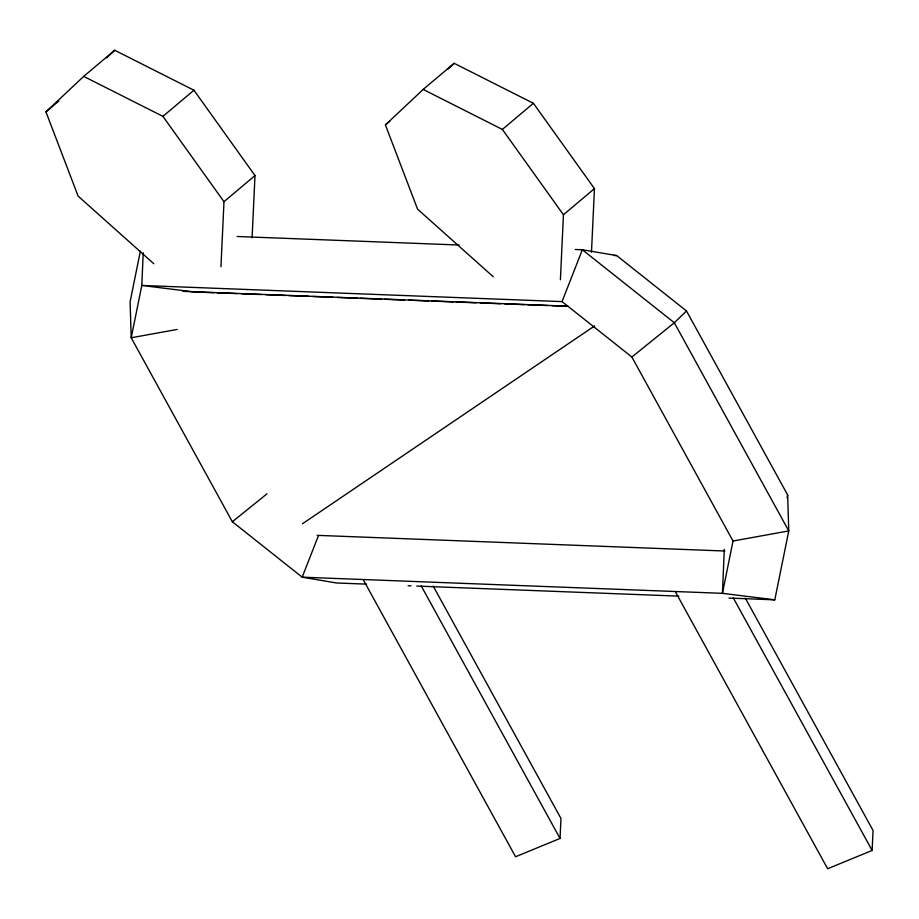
<?xml version="1.0" encoding="UTF-8"?>
<svg xmlns="http://www.w3.org/2000/svg" width="919" height="919" viewBox="0 0 919 919"><rect width="100%" height="100%" fill="white"/><g stroke="black" fill="none" stroke-linecap="round" stroke-linejoin="round"><path stroke-width="1.38" d="M143.215 252.794L141.813 285.453L131.21 337.767L232.358 521.762L302.19 577.178L336.515 582.979L366.601 584.139M724.31 549.309L722.426 593.329L774.797 599.831L788.766 530.918L787.652 494.973L686.504 310.978L616.672 255.574L582.347 249.761L575.179 249.486M363.614 580.36L515.559 856.738L560.039 838.45L560.969 818.473L433.194 586.058M675.706 592.353L827.64 868.742L872.131 850.443L873.05 830.477L745.275 598.062M220.951 266.728L223.983 201.709L162.927 116.368L83.698 76.392L45.95 111.877L78.115 196.103L153.829 263.742M252.093 237.757L254.988 175.575L193.943 90.234L114.703 50.258L83.698 76.392M560.406 279.778L563.439 214.759L502.383 129.43L423.154 89.442L385.406 124.927L417.571 209.153L493.285 276.791M591.48 252.231L594.455 188.625L533.399 103.296L454.158 63.308L423.154 89.442M140.354 251.197L130.096 301.834L131.21 337.767L177.195 329.439M214.219 292.724L194.185 291.955L141.813 285.453L562.049 301.604L631.881 357.02L733.029 541.015L722.426 593.329L302.19 577.178L318.319 535.961M787.089 497.73L787.652 494.973M562.049 301.604L582.347 249.761L674.328 322.753L788.766 530.918L733.029 541.015M686.504 310.978L674.328 322.753L631.881 357.02M106.547 57.931L114.703 50.258M448.047 69.063L454.158 63.308M45.95 111.877L58.782 101.056M162.927 116.368L193.943 90.234M223.983 201.709L254.988 175.575M385.406 124.927L389.679 121.319M502.383 129.43L533.399 103.296M563.439 214.759L594.455 188.625M232.358 521.762L266.992 493.802M302.5 523.738L594.662 325.889M237.159 236.493L459.167 245.028M613.8 255.459L616.672 255.574M182.984 291.357L567.85 306.165M217.079 292.828L237.125 293.598M241.41 293.77L261.455 294.539M265.752 294.7L285.786 295.47M288.646 295.585L308.692 296.355M312.977 296.515L333.023 297.285M337.307 297.457L357.353 298.227M360.214 298.33L381.684 299.157M384.544 299.272L404.59 300.042M408.875 300.203L428.92 300.972M431.781 301.087L453.251 301.914M456.111 302.018L476.145 302.788M480.442 302.96L500.487 303.729M504.772 303.89L524.818 304.66M527.678 304.775L547.713 305.545M552.009 305.705L567.758 306.314M317.112 535.34L724.873 551.021M408.128 585.736L411 585.84M416.721 586.069L678.831 596.144M728.962 598.074L774.797 599.831M733.305 597.924L872.131 850.443M421.224 585.931L560.039 838.45"/></g></svg>
